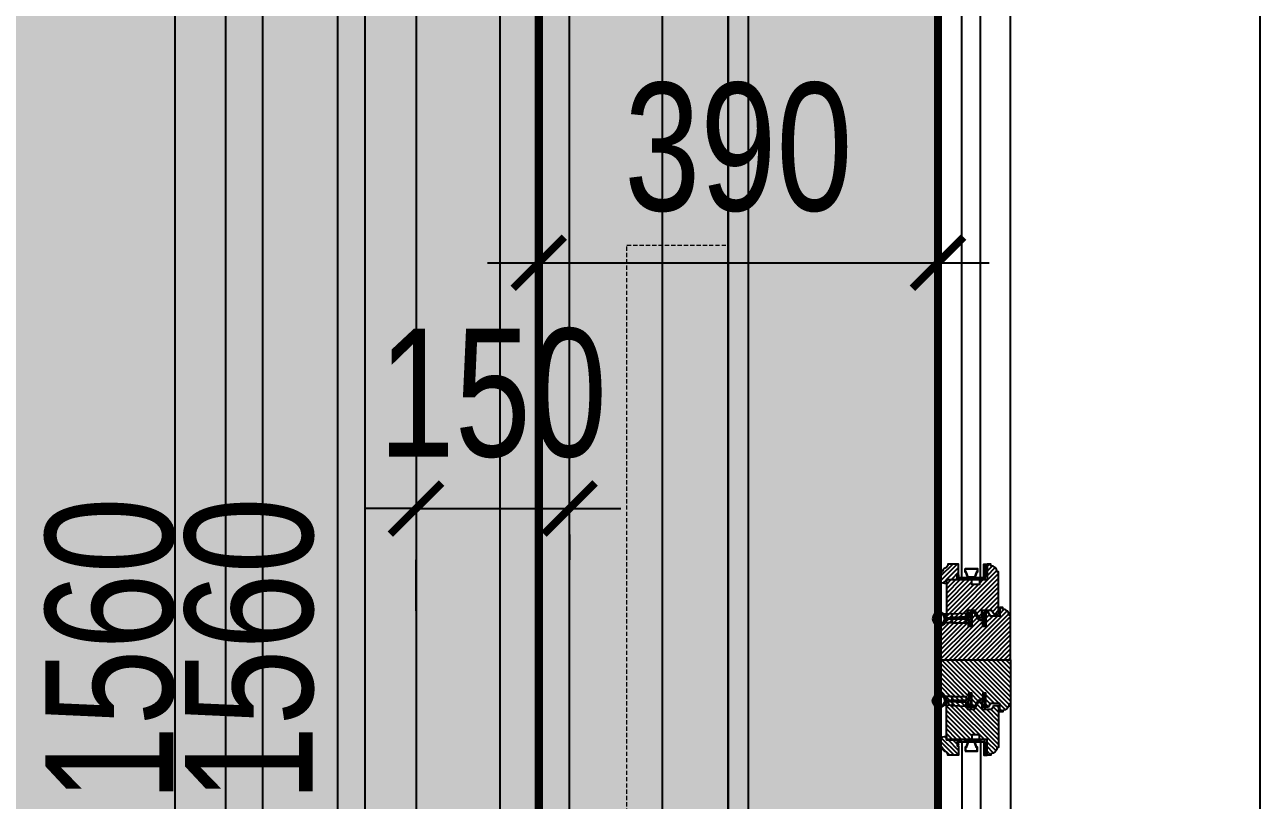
# Model space of a CAD drawing. Header units: metres. Extents: x -577923 to -19598, y 119734 to 247764.
# Drawn here: x -539580 to -538372, y 189846 to 190604 of the extents above; entities that cross this region are included whole.
import ezdxf

# ---------------------------------------------------------------- set-up
doc = ezdxf.new("R2010")
doc.units = ezdxf.units.M
doc.linetypes.add('HIDDEN', pattern=[9.524999999999999, 6.35, -3.175])
for name, color, linetype in [('ceiling', 232, 'Continuous'), ('ceiling dim', 4, 'Continuous'), ('cornice', 4, 'Continuous'), ('dim', 4, 'Continuous'), ('doors & windows', 4, 'Continuous'), ('floor', 172, 'Continuous'), ('floor hatch', 252, 'Continuous'), ('Gypsum_wall', 3, 'Continuous'), ('wall', 5, 'Continuous'), ('windows', 7, 'Continuous')]:
    doc.layers.add(name, color=color, linetype=linetype)
doc.layers.add('Hitting', color=150, linetype='HIDDEN', lineweight=18)
doc.styles.add('KOTE', font='romrust.shx', dxfattribs={"width": 0.8})
doc.dimstyles.new('ayala 50', dxfattribs={"dimscale": 50, "dimtxt": 2.5, "dimasz": 1, "dimexe": 1, "dimexo": 2, "dimgap": 1, "dimtad": 1, "dimdec": 0, "dimzin": 9, "dimdsep": 46, "dimtxsty": 'KOTE', "dimblk": 'ARCHTICK', "dimcen": 0, "dimdle": 1, "dimclrd": 4, "dimclre": 4, "dimclrt": 3, "dimadec": 0, "dimazin": 0, "dimtfac": 0.6666666666666667, "dimtdec": 0, "dimtix": 1, "dimtmove": 2, "dimatfit": 0, "dimfxl": 1, "dimtvp": 1, "dimtolj": 1, "dimarcsym": 0})

# ---------------------------------------------------------------- blocks, each defined once
blk = doc.blocks.new('Joint-K7335')
at = {"layer": 'windows', "color": 7}
for points in [[(3.857613787343325, 10.74975521523811, -0.2065050504398902), (4.481634855305856, 11.84625830408061, -0.2775279876564625), (4.645920241624481, 11.72173532939985), (4.72865082526755, 11.5150762579774, 0.6262668152323098), (5.446576207514454, 11.4640241167931, 0.1314411963326112), (5.5, 11.66373624057348), (5.500000000000227, 18.0000002497884, 0.5091088478127406), (4.625156665503027, 18.42649766701868, -0.2944239164706152), (1.980461773999195, 18.27308057096889, 0.1734880960759432), (1.346153633578979, 18.5000002497884), (2.273736754432321e-13, 18.5000002497884), (0, 2.124673340303843, 0.4153335345393447), (1.220004402621498, 0.9000002497896276, 0.04811506714616728), (1.453183643585135, 0.922491521838765, 0.1133753069915374), (1.535019506478648, 0.9588508989570528), (3.960030944798064, 2.779075769993028, 0.2359658734761708), (4, 2.859052552040566), (4, 3.27211046577861, 0.2476591870842605), (3.956439401235912, 3.354661019914374, 0.2879370719060571), (3.584472818280346, 3.369172107178201), (1.799673530645578, 2.343195947541517, -0.5767224903972996), (1.5, 2.516589105678122), (1.5, 3.304491396683716, -0.2359658734761165), (1.5799381104041, 3.464444960778565), (3.960030944798064, 5.250953718667461, 0.2359658734761708), (4.000000000000227, 5.330930500714885), (4.000000000000227, 5.743988414453042, 0.2476591870842605), (3.956439401236139, 5.82653896858892, 0.2879370719060571), (3.584472818280574, 5.841050055852634), (1.799673530645805, 4.815073896215836, -0.5767224903972775), (1.5, 4.988467054352554), (1.5, 6.272741854565538, -0.3840936844649655), (2.5954137381691, 7.495433942569434, -0.02181284432319211), (2.70000063187058, 7.500001007017545), (6.524900831914465, 7.499998992982341), (6.517275738355465, 7.587154739745074, 0.3330431822003431), (5.717370932688709, 8.4805454205881, -0.2932451242456058), (5.328938193299336, 8.855743900548532, 0.00852753219958533), (5.219580449828754, 9.285303882386415, 0.2655173449449999), (5.042570407488029, 9.462313924727368, 0.02374837110368696), (4.836576220619236, 9.508130028709957, -0.3561488062391908), (3.857613787331729, 10.7497552153651, -0.3561488062391908)], [(3.158443229643353, 10.79148798021492, 0.3550050331181713), (4.647561187196061, 8.833444553925574, -0.5676237149673666), (4.672926785473919, 8.751416219957264, -0.2470803572822222), (4.410786994363207, 8.654628553447765), (2.162433567760672, 8.950316574952012, -0.3517038519017413), (1.222000000001799, 10.1219074878793), (1.222000000001799, 12.93650756686316, -0.414213562373095), (1.522000000001754, 13.23650756686311), (1.608799735973662, 13.23650756686311, 0.2770734156419701), (1.873552516710333, 13.39541906594218), (3.689025854455849, 16.80215747044463, -0.04111189588580732), (3.773917265054934, 17.00863002275355), (4.058099128208823, 17.67888778832912, -0.5066602499223443), (4.590922329613477, 17.68087004736185, -0.277099509237565), (4.600000000000136, 17.45886117784698), (4.600000000000136, 13.3083133950413, 0.2134217652833861), (4.700000000000045, 13.08470659729142, -0.886227434425651), (4.359143344130871, 12.59622359733112, 0.2505705389931), (3.158867164905814, 10.79802120322302)]]:
    blk.add_lwpolyline(points, format="xyb", dxfattribs=at)
blk.add_lwpolyline([(1.571628931055557, 17.82994244613508, 0.6327143575303208), (1.000000000000227, 17.55905387694247), (1.000000000000227, 14.23283937681845, 0.7809101337451142), (1.564752780736853, 14.09175087589733), (3.15992808831561, 17.08509970083333, -0.1173328942148939), (3.251844347622182, 17.1892203695204, 1.218085275463155), (2.967680312132643, 17.45974165164273, -0.2857760723374891), (2.729700922681332, 17.34499342584741, -0.1455877377072854)], format="xyb", close=True, dxfattribs=at)
blk = doc.blocks.new('rqeq')
h = blk.add_hatch()
h.set_pattern_fill('ANSI31', color=4, angle=-90.00000000000001, style=0)
h.set_pattern_definition([(315, (-7117.47312022635, 123832.3033179837), (2.245064030267289, 2.245064030267288), [])])
edge = h.paths.add_edge_path()
edge.add_line((7.237499999755528, 778.0000000000291), (7.237499999755528, 771.6250000000291))
edge.add_line((7.237499999755528, 771.6250000000291), (16.98601038026391, 771.6250000000291))
edge.add_line((16.98601038026391, 771.6250000000291), (18.72750511835329, 774.6275771347282))
edge.add_arc((20.02505190222748, 773.8750000000197), 1.500000000009451, 89.99999999795119, 149.8862668469854, ccw=False)
edge.add_line((20.02505190228112, 775.3750000000291), (23.36249999975553, 775.3750000000291))
edge.add_line((23.36249999975553, 775.3750000000291), (23.73749999975553, 775.0000000000291))
edge.add_line((23.73749999975553, 775.0000000000291), (23.73749999975553, 734.1250000001164))
edge.add_line((23.73749999975553, 734.1250000001164), (22.23749999975553, 734.1250000001164))
edge.add_arc((16.23749999975553, 734.1250000001164), 6, -90, 0, ccw=False)
edge.add_line((16.23749999975553, 728.1250000001164), (16.23749999975553, 726.6250000001164))
edge.add_line((16.23749999975553, 726.6250000001164), (12.48749999975553, 726.6250000001164))
edge.add_line((12.48749999975553, 726.6250000001164), (12.48749999975553, 742.0000000001164))
edge.add_line((12.48749999975553, 742.0000000001164), (4.987499999755528, 742.0000000001164))
edge.add_line((4.987499999755528, 742.0000000001164), (4.987499999755528, 746.5000000001164))
edge.add_line((4.987499999755528, 746.5000000001164), (-2.512500000244472, 746.5000000001164))
edge.add_line((-2.512500000244472, 746.5000000001164), (-2.512500000244472, 742.0000000001164))
edge.add_line((-2.512500000244472, 742.0000000001164), (-27.26250000024447, 742.0000000001164))
edge.add_line((-27.26250000024447, 742.0000000001164), (-27.26250000024447, 778.7597623153415))
edge.add_line((-27.26250000024447, 778.7597623153415), (-26.88762709213188, 779.1250000000291))
edge.add_line((-26.88762709213188, 779.1250000000291), (-7.012372908298858, 778.5976529403997))
edge.add_line((-7.012372908298858, 778.5976529403997), (-6.637500000244472, 778.2128906250873))
edge.add_line((-6.637500000244472, 778.2128906250873), (-6.637500000244472, 771.6250000000291))
edge.add_line((-6.637500000244472, 771.6250000000291), (0.1125166526762769, 771.6250000000291))
edge.add_line((0.1125166526762769, 771.6250000000291), (4.237509976956062, 778.3750000000291))
edge.add_line((4.237509976956062, 778.3750000000291), (6.862499999755528, 778.3750000000291))
edge.add_line((6.862499999755528, 778.3750000000291), (7.237499999755528, 778.0000000000291))
edge = h.paths.add_edge_path()
edge.add_line((-16.76250000024447, 741.2500000001164), (-16.76250000024447, 736.0000000001164))
edge.add_line((-16.76250000024447, 736.0000000001164), (-15.26250000024447, 736.0000000001164))
edge.add_line((-15.26250000024447, 736.0000000001164), (-15.26250000024447, 726.6250000001164))
edge.add_line((-15.26250000024447, 726.6250000001164), (-25.76250000024447, 726.6250000001164))
edge.add_arc((-29.62869950250402, 726.7124103485347), 3.86718750001633, 358.7048286126487, 431.279211784469)
edge.add_arc((-27.14630049798978, 734.0375896516947), 3.86718750001156, 178.7048286125965, 251.27921178452078, ccw=False)
edge.add_line((-31.01250000024447, 734.1250000001164), (-32.51250000024447, 734.1250000001164))
edge.add_line((-32.51250000024447, 734.1250000001164), (-32.51250000024447, 744.4375000001164))
edge.add_line((-32.51250000024447, 744.4375000001164), (-27.26250000024447, 745.3750000001164))
edge.add_line((-27.26250000024447, 745.3750000001164), (-27.26250000024447, 741.6250000001164))
edge.add_line((-27.26250000024447, 741.6250000001164), (-16.76250000024447, 741.2500000001164))
edge = h.paths.add_edge_path()
edge.add_line((-7.987500000162981, 780.2500000000291), (-27.26250000024447, 780.2500000000291))
edge.add_arc((-34.01250000024447, 780.2500000000291), 6.75, 0, 90)
edge.add_line((-34.01250000024447, 787.0000000000291), (-34.98750000016298, 787.0000000000291))
edge.add_line((-34.98750000016298, 787.0000000000291), (-34.98750000016298, 820.0000000000291))
edge.add_line((-34.98750000016298, 820.0000000000291), (35.51249999983702, 820.0000000000291))
edge.add_line((35.51249999983702, 820.0000000000291), (35.51249999983702, 776.5000000000291))
edge.add_line((35.51249999983702, 776.5000000000291), (34.01249999983702, 776.5000000000291))
edge.add_arc((28.01249999983702, 776.5000000000291), 6, -90, 0, ccw=False)
edge.add_line((28.01249999983702, 770.5000000000291), (28.01249999983702, 769.0000000000291))
edge.add_line((28.01249999983702, 769.0000000000291), (24.86249999975553, 769.0000000000291))
edge.add_line((24.86249999975553, 769.0000000000291), (24.86249999975553, 777.2500000000291))
edge.add_line((24.86249999975553, 777.2500000000291), (15.86249999975553, 777.2500000000291))
edge.add_line((15.86249999975553, 777.2500000000291), (13.61249999975553, 773.5000000000291))
edge.add_line((13.61249999975553, 773.5000000000291), (11.73749999975553, 773.5000000000291))
edge.add_line((11.73749999975553, 773.5000000000291), (11.36249999975553, 773.8750000000291))
edge.add_line((11.36249999975553, 773.8750000000291), (11.36249999975553, 787.3750000000291))
edge.add_line((11.36249999975553, 787.3750000000291), (8.362499999755528, 787.3750000000291))
edge.add_line((8.362499999755528, 787.3750000000291), (8.362499999755528, 781.7500000000291))
edge.add_line((8.362499999755528, 781.7500000000291), (5.887499999837019, 781.7500000000291))
edge.add_line((5.887499999837019, 781.7500000000291), (5.887499999837019, 780.2500000000291))
edge.add_line((5.887499999837019, 780.2500000000291), (3.787499999802094, 780.2500000000291))
edge.add_line((3.787499999802094, 780.2500000000291), (-0.2625000002444722, 773.5000000000291))
edge.add_line((-0.2625000002444722, 773.5000000000291), (-2.137500000244472, 773.5000000000291))
edge.add_line((-2.137500000244472, 773.5000000000291), (-2.512500000244472, 773.8750000000291))
edge.add_line((-2.512500000244472, 773.8750000000291), (-2.512500000244472, 787.3750000000291))
edge.add_line((-2.512500000244472, 787.3750000000291), (-5.512500000244472, 787.3750000000291))
edge.add_line((-5.512500000244472, 787.3750000000291), (-5.512500000244472, 781.7500000000291))
edge.add_line((-5.512500000244472, 781.7500000000291), (-7.987500000162981, 781.7500000000291))
at = {"ltscale": 10}
h = blk.add_hatch(dxfattribs=at)
h.set_pattern_fill('ANGLE', color=4, scale=0.1125, angle=-135.0000000000001, style=0)
h.set_pattern_definition([(225, (-601.4501955175656, 2743.026431859238), (0.5556533474911538, -0.5556533474911537), [0.5714999999999998, -0.2143124999999999]), (315.0000000000001, (-601.4501955175656, 2743.026431859238), (0.5556533474911537, 0.5556533474911539), [0.5715, -0.2143125])])
edge = h.paths.add_edge_path()
edge.add_line((-16.76250000024447, 741.61690033169), (-16.76250000024447, 737.1250000001164))
edge.add_arc((-16.01250000024447, 737.6875000001164), 0.9375, 216.869897645844, 323.130102354156)
edge.add_line((-15.26250000024447, 737.1250000001164), (-15.26250000024447, 741.61690033169))
edge.add_arc((-16.01250000024447, 741.0743070089903), 0.9256929911359603, 35.88414978025976, 144.1158502197403)
h = blk.add_hatch(dxfattribs=at)
h.set_pattern_fill('ANGLE', color=4, scale=0.1125, angle=-135.0000000000001, style=0)
h.set_pattern_definition([(225, (-601.4501955175656, 2738.901431859238), (0.5556533474911538, -0.5556533474911537), [0.5714999999999998, -0.2143124999999999]), (315.0000000000001, (-601.4501955175656, 2738.901431859238), (0.5556533474911537, 0.5556533474911539), [0.5715, -0.2143125])])
edge = h.paths.add_edge_path()
edge.add_line((-15.26250000024447, 742.0000000001164), (-15.26250000024447, 739.7500000001164))
edge.add_line((-15.26250000024447, 739.7500000001164), (-13.76250000024447, 739.7500000001164))
edge.add_arc((-14.05959115683796, 740.8750000001164), 1.163566996492276, 284.793017608272, 435.206982391728)
edge.add_line((-13.76250000024447, 742.0000000001164), (-15.26250000024447, 742.0000000001164))
h = blk.add_hatch(dxfattribs=at)
h.set_pattern_fill('BRASS', color=4, scale=0.225, angle=-135.0000000000001, style=0)
h.set_pattern_definition([(225, (-591.7001955176238, 2738.901431859238), (1.010278813620279, -1.01027881362028), []), (225, (-591.1950561107951, 2738.396292452468), (1.010278813620279, -1.01027881362028), [0.7143749999999998, -0.3571874999999999])])
h.paths.add_polyline_path([(12.48749999975553, 738.6250000001164), (9.487499999755528, 738.6250000001164), (9.487499999755528, 729.6250000001164), (12.48749999975553, 729.6250000001164)])
h = blk.add_hatch(dxfattribs=at)
h.set_pattern_fill('ANGLE', color=4, scale=0.1125, angle=-135.0000000000001, style=0)
h.set_pattern_definition([(225, (-591.7001955176238, 2738.901431859238), (0.5556533474911538, -0.5556533474911537), [0.5714999999999998, -0.2143124999999999]), (315.0000000000001, (-591.7001955176238, 2738.901431859238), (0.5556533474911537, 0.5556533474911539), [0.5715, -0.2143125])])
h.paths.add_polyline_path([(12.48749999975553, 729.6250000001164), (9.487499999755528, 729.6250000001164), (9.487499999755528, 726.6250000001164), (12.48749999975553, 726.6250000001164)])
h = blk.add_hatch()
h.set_pattern_fill('ANSI31', color=4, angle=-90.00000000000001, style=0)
h.set_pattern_definition([(315, (-7117.473120226117, 123984.8033179836), (2.245064030267289, 2.245064030267288), [])])
edge = h.paths.add_edge_path()
edge.add_line((12.48749999998836, 67.125), (12.48749999998836, 82.5))
edge.add_line((12.48749999998836, 82.5), (16.23749999998836, 82.5))
edge.add_line((16.23749999998836, 82.5), (16.23749999998836, 81))
edge.add_arc((16.23750000000291, 75.00000000001455), 5.999999999985448, -1.389821591146756e-10, 90.00000000013893, ccw=False)
edge.add_line((22.23749999998836, 75), (23.73749999998836, 75))
edge.add_line((23.73749999998836, 75), (23.73750000004657, 45))
edge.add_line((23.73750000004657, 45), (10.23749999998836, 45))
edge.add_line((10.23749999998836, 45), (10.23749999998836, 48.75))
edge.add_line((10.23749999998836, 48.75), (-19.76250000001164, 48.75))
edge.add_line((-19.76250000001164, 48.75), (-19.76250000001164, 45))
edge.add_line((-19.76250000001164, 45), (-27.26250000001164, 45))
edge.add_line((-27.26250000001164, 45), (-27.26250000001164, 67.125))
edge.add_line((-27.26250000001164, 67.125), (-2.512500000011642, 67.125))
edge.add_line((-2.512500000011642, 67.125), (-2.512500000011642, 62.625))
edge.add_line((-2.512500000011642, 62.625), (4.987499999988358, 62.625))
edge.add_line((4.987499999988358, 62.625), (4.987499999988358, 67.125))
edge.add_line((4.987499999988358, 67.125), (12.48749999998836, 67.125))
h.paths.add_polyline_path([(24.73749999998836, 52.5), (35.51250000006985, 52.5), (35.51250000006985, 0), (-35.51250000001164, 0), (-35.51250000001164, 52.5), (-28.26250000001164, 52.5), (-28.26250000001164, 44), (-18.76250000001164, 44), (-18.76250000001164, 48.75), (9.237499999988358, 48.75), (9.237499999988358, 44), (24.73750000004657, 44)])
edge = h.paths.add_edge_path()
edge.add_line((-16.98749999993015, 67.875), (-16.98749999993015, 73.125))
edge.add_line((-16.98749999993015, 73.125), (-15.48749999993015, 73.125))
edge.add_line((-15.48749999993015, 73.125), (-15.48749999993015, 82.5))
edge.add_line((-15.48749999993015, 82.5), (-25.98749999993015, 82.5))
edge.add_arc((-29.85369950218969, 82.41258965158168), 3.86718750001633, -71.27921178446888, 1.2951713873516155, ccw=False)
edge.add_arc((-27.37130049767546, 75.08741034842171), 3.86718750001156, 108.7207882154792, 181.2951713874035)
edge.add_line((-31.23749999993015, 75), (-32.51250000001164, 75))
edge.add_line((-32.51250000001164, 75), (-32.51250000001164, 64.6875))
edge.add_line((-32.51250000001164, 64.6875), (-27.48749999993015, 63.75))
edge.add_line((-27.48749999993015, 63.75), (-27.48749999993015, 67.875))
edge.add_line((-27.48749999993015, 67.875), (-16.98749999993015, 67.875))
h = blk.add_hatch(dxfattribs=at)
h.set_pattern_fill('ANGLE', color=4, scale=0.1125, angle=-135.0000000000001, style=0)
h.set_pattern_definition([(134.9999999999998, (-591.7001955174492, -1929.776431859165), (0.5556533474911537, 0.5556533474911538), [0.5714999999999999, -0.2143125]), (44.99999999999999, (-591.7001955174492, -1929.776431859165), (0.5556533474911537, -0.5556533474911538), [0.5714999999999999, -0.2143125])])
h.paths.add_polyline_path([(12.48749999998836, 79.5), (9.487499999988358, 79.5), (9.487499999988358, 82.5), (12.48749999998836, 82.5)])
h = blk.add_hatch(dxfattribs=at)
h.set_pattern_fill('BRASS', color=4, scale=0.225, angle=-135.0000000000001, style=0)
h.set_pattern_definition([(134.9999999999998, (-591.7001955174492, -1929.776431859165), (1.01027881362028, 1.010278813620279), []), (134.9999999999998, (-591.1950561105623, -1929.271292452351), (1.01027881362028, 1.010278813620279), [0.7143749999999999, -0.3571874999999999])])
h.paths.add_polyline_path([(12.48749999998836, 70.5), (9.487499999988358, 70.5), (9.487499999988358, 79.5), (12.48749999998836, 79.5)])
h = blk.add_hatch(dxfattribs=at)
h.set_pattern_fill('ANGLE', color=4, scale=0.1125, angle=-135.0000000000001, style=0)
h.set_pattern_definition([(134.9999999999998, (-601.4501955173328, -1933.901431859165), (0.5556533474911537, 0.5556533474911538), [0.5714999999999999, -0.2143125]), (44.99999999999999, (-601.4501955173328, -1933.901431859165), (0.5556533474911537, -0.5556533474911538), [0.5714999999999999, -0.2143125])])
edge = h.paths.add_edge_path()
edge.add_line((-16.76250000001164, 67.50809966842644), (-16.76250000001164, 72))
edge.add_arc((-16.01250000001164, 71.4375), 0.9375, 36.86989764584399, 143.130102354156, ccw=False)
edge.add_line((-15.26250000001164, 72), (-15.26250000001164, 67.50809966842644))
edge.add_arc((-16.01250000001164, 68.05069299112608), 0.9256929911359603, 215.8841497802597, 324.1158502197402, ccw=False)
h = blk.add_hatch(dxfattribs=at)
h.set_pattern_fill('ANGLE', color=4, scale=0.1125, angle=-135.0000000000001, style=0)
h.set_pattern_definition([(134.9999999999998, (-601.4501955173328, -1929.776431859165), (0.5556533474911537, 0.5556533474911538), [0.5714999999999999, -0.2143125]), (44.99999999999999, (-601.4501955173328, -1929.776431859165), (0.5556533474911537, -0.5556533474911538), [0.5714999999999999, -0.2143125])])
edge = h.paths.add_edge_path()
edge.add_line((-15.26250000001164, 67.125), (-15.26250000001164, 69.375))
edge.add_line((-15.26250000001164, 69.375), (-13.76250000001164, 69.375))
edge.add_arc((-14.05959115660513, 68.25), 1.163566996492276, -75.20698239172799, 75.20698239172799, ccw=False)
edge.add_line((-13.76250000001164, 67.125), (-15.26250000001164, 67.125))
at = {"color": 8}
for p, q in [((-35.51250000001164, 52.5), (-35.51250000024447, 773.4375485439086)), ((35.51249999983702, 776.5000000000291), (35.51250000006985, 52.49999999998545))]:
    blk.add_line(p, q, dxfattribs=at)
at = {"color": 4, "ltscale": 10}
for p, q in [((-21.70532974251546, 775.1291772438562), (-28.6095124008134, 775.4684566476499)), ((-21.48750000016298, 784.0000000000291), (-28.40001392009435, 784.0000000000291)), ((-15.26250000024447, 739.7500000001164), (9.487499999755528, 739.7500000001164)), ((10.23749999975553, 742.0000000001164), (-13.01250000024447, 739.7500000001164)), ((10.23749999975553, 739.7500000001164), (-13.01250000024447, 742.0000000001164)), ((10.23749999998836, 69.375), (-13.01250000001164, 67.125)), ((10.23749999998836, 67.125), (-13.01250000001164, 69.375))]:
    blk.add_line(p, q, dxfattribs=at)
for p, q in [((-7.987500000162981, 781.7500000000291), (-7.987500000162981, 780.2500000000291)), ((-15.26250000001164, 69.375), (9.487499999988358, 69.375)), ((-27.26250000001164, 52.5), (-35.51250000001164, 52.5)), ((10.23749999998836, 45), (10.23749999998836, 48.75))]:
    blk.add_line(p, q)
at = {"color": 7}
for p, q in [((-12.01709572016262, 739.7500000001164), (-12.01709571992978, 69.37500000001455)), ((6.242786110960878, 739.7500000001164), (6.242786111193709, 69.37500000001455))]:
    blk.add_line(p, q, dxfattribs=at)
for points in [[(-7.987500000162981, 780.2500000000291), (-27.26250000024447, 780.2500000000291, 0.414213562373095), (-34.01250000024447, 787.0000000000291), (-34.98750000016298, 787.0000000000291), (-34.98750000016298, 820.0000000000291), (35.51249999983702, 820.0000000000291), (35.51249999983702, 776.5000000000291), (34.01249999983702, 776.5000000000291, -0.414213562373095), (28.01249999983702, 770.5000000000291), (28.01249999983702, 769.0000000000291), (24.86249999975553, 769.0000000000291), (24.86249999975553, 777.2500000000291), (15.86249999975553, 777.2500000000291), (13.61249999975553, 773.5000000000291), (11.73749999975553, 773.5000000000291), (11.36249999975553, 773.8750000000291), (11.36249999975553, 787.3750000000291), (8.362499999755528, 787.3750000000291), (8.362499999755528, 781.7500000000291), (5.887499999837019, 781.7500000000291), (5.887499999837019, 780.2500000000291), (3.787499999802094, 780.2500000000291), (-0.2625000002444722, 773.5000000000291), (-2.137500000244472, 773.5000000000291), (-2.512500000244472, 773.8750000000291), (-2.512500000244472, 787.3750000000291), (-5.512500000244472, 787.3750000000291), (-5.512500000244472, 781.7500000000291), (-7.987500000162981, 781.7500000000291)], [(12.48749999998836, 67.125), (12.48749999998836, 82.5), (16.23749999998836, 82.5), (16.23749999998836, 81, -0.4142135623745157), (22.23749999998836, 75), (23.73749999998836, 75), (23.73750000004657, 45), (10.23749999998836, 45), (10.23749999998836, 48.75), (-19.76250000001164, 48.75), (-19.76250000001164, 45), (-27.26250000001164, 45), (-27.26250000001164, 67.125), (-2.512500000011642, 67.125), (-2.512500000011642, 62.625), (4.987499999988358, 62.625), (4.987499999988358, 67.125), (12.48749999998836, 67.125)]]:
    blk.add_lwpolyline(points, format="xyb", dxfattribs=at)
for points in [[(7.237499999755528, 778.0000000000291), (7.237499999755528, 771.6250000000291), (16.98601038026391, 771.6250000000291), (18.72750511835329, 774.6275771347282, -0.2674173791457278), (20.02505190228112, 775.3750000000291), (23.36249999975553, 775.3750000000291), (23.73749999975553, 775.0000000000291), (23.73749999975553, 734.1250000001164), (22.23749999975553, 734.1250000001164, -0.414213562373095), (16.23749999975553, 728.1250000001164), (16.23749999975553, 726.6250000001164), (12.48749999975553, 726.6250000001164), (12.48749999975553, 742.0000000001164), (4.987499999755528, 742.0000000001164), (4.987499999755528, 746.5000000001164), (-2.512500000244472, 746.5000000001164), (-2.512500000244472, 742.0000000001164), (-27.26250000024447, 742.0000000001164), (-27.26250000024447, 778.7597623153415), (-26.88762709213188, 779.1250000000291), (-7.012372908298858, 778.5976529403997), (-6.637500000244472, 778.2128906250873), (-6.637500000244472, 771.6250000000291), (0.1125166526762769, 771.6250000000291), (4.237509976956062, 778.3750000000291), (6.862499999755528, 778.3750000000291)], [(-16.76250000024447, 741.2500000001164), (-16.76250000024447, 736.0000000001164), (-15.26250000024447, 736.0000000001164), (-15.26250000024447, 726.6250000001164), (-25.76250000024447, 726.6250000001164, 0.3276927682058993), (-28.38750000024447, 730.3750000001164, -0.327692768206401), (-31.01250000024447, 734.1250000001164), (-32.51250000024447, 734.1250000001164), (-32.51250000024447, 744.4375000001164), (-27.26250000024447, 745.3750000001164), (-27.26250000024447, 741.6250000001164), (-16.76250000024447, 741.2500000001164)], [(-16.98749999993015, 67.875), (-16.98749999993015, 73.125), (-15.48749999993015, 73.125), (-15.48749999993015, 82.5), (-25.98749999993015, 82.5, -0.3276927682058993), (-28.61249999993015, 78.75, 0.327692768206401), (-31.23749999993015, 75), (-32.51250000001164, 75), (-32.51250000001164, 64.6875), (-27.48749999993015, 63.75), (-27.48749999993015, 67.875), (-16.98749999993015, 67.875)]]:
    blk.add_lwpolyline(points, format="xyb", close=True, dxfattribs=at)
at = {"color": 4, "ltscale": 10}
for points in [[(-21.52127257047687, 778.874657581182), (-21.70532974251546, 775.1291772438562), (-8.221600528107956, 774.4665714242728), (-8.037543356069364, 778.2120517615986)], [(-21.48750000016298, 780.2500000000291), (-21.48750000016298, 784.0000000000291), (-7.987500000162981, 784.0000000000291), (-7.987500000162981, 780.2500000000291)], [(-13.01250000024447, 742.0000000001164), (-13.01250000024447, 739.7500000001164), (10.23749999975553, 739.7500000001164), (10.23749999975553, 742.0000000001164)], [(12.48749999975553, 738.6250000001164), (9.487499999755528, 738.6250000001164), (9.487499999755528, 729.6250000001164), (12.48749999975553, 729.6250000001164)], [(12.48749999975553, 729.6250000001164), (9.487499999755528, 729.6250000001164), (9.487499999755528, 726.6250000001164), (12.48749999975553, 726.6250000001164)], [(12.48749999998836, 79.5), (9.487499999988358, 79.5), (9.487499999988358, 82.5), (12.48749999998836, 82.5)], [(12.48749999998836, 70.5), (9.487499999988358, 70.5), (9.487499999988358, 79.5), (12.48749999998836, 79.5)], [(-13.01250000001164, 67.125), (-13.01250000001164, 69.375), (10.23749999998836, 69.375), (10.23749999998836, 67.125)]]:
    blk.add_lwpolyline(points, close=True, dxfattribs=at)
for points in [[(-16.76250000024447, 741.61690033169), (-16.76250000024447, 737.1250000001164, 0.4999999999999999), (-15.26250000024447, 737.1250000001164), (-15.26250000024447, 741.61690033169, 0.510799557915087)], [(-15.26250000024447, 742.0000000001164), (-15.26250000024447, 739.7500000001164), (-13.76250000024447, 739.7500000001164, 0.7702007465767019), (-13.76250000024447, 742.0000000001164)], [(-16.76250000001164, 67.50809966842644), (-16.76250000001164, 72, -0.4999999999999999), (-15.26250000001164, 72), (-15.26250000001164, 67.50809966842644, -0.510799557915087)], [(-15.26250000001164, 67.125), (-15.26250000001164, 69.375), (-13.76250000001164, 69.375, -0.7702007465767019), (-13.76250000001164, 67.125)]]:
    blk.add_lwpolyline(points, format="xyb", close=True, dxfattribs=at)
at = {"color": 7}
for points in [[(-8.887154807336628, 730.7502589062788), (3.112845198134892, 730.7502589062788), (3.112845198134892, 734.5002589062788), (2.362845198134892, 734.5002589062788), (0.5378471078001894, 739.7502589062788), (-6.312156717118341, 739.7502589062788), (-8.137154807336628, 734.5002589062788), (-8.887154807336628, 734.5002589062788)], [(-8.512154807336628, 731.1252589062788), (2.737845198134892, 731.1252589062788), (2.737845198134892, 734.1252589062788), (2.096190933836624, 734.1252589062788), (0.2711928435019217, 739.3752589062788), (-6.045502452761866, 739.3752589062788), (-7.870500543038361, 734.1252589062788), (-8.512154807336628, 734.1252589062788)], [(-8.887154807103798, 79.124741093794), (3.112845198367722, 79.124741093794), (3.112845198367722, 75.374741093794), (2.362845198367722, 75.374741093794), (0.53784710803302, 69.374741093794), (-6.312156716885511, 69.374741093794), (-8.137154807103798, 75.374741093794), (-8.887154807103798, 75.374741093794)], [(-8.512154807103798, 78.749741093794), (2.737845198367722, 78.749741093794), (2.737845198367722, 75.749741093794), (2.096190934069455, 75.749741093794), (0.2711928437347524, 69.749741093794), (-6.045502452529036, 69.749741093794), (-7.87050054280553, 75.749741093794), (-8.512154807103798, 75.749741093794)]]:
    blk.add_lwpolyline(points, close=True, dxfattribs=at)
blk.add_lwpolyline([(24.73749999998836, 52.5), (35.51250000006985, 52.5), (35.51250000006985, 0), (-35.51250000001164, 0), (-35.51250000001164, 52.5), (-28.26250000001164, 52.5), (-28.26250000001164, 44), (-18.76250000001164, 44), (-18.76250000001164, 48.75), (9.237499999988358, 48.75), (9.237499999988358, 44), (24.73750000004657, 44), (24.73749999998836, 52.5)], dxfattribs=at)
for radius in [6.5625, 5.25]:
    blk.add_circle((-34.23750000016298, 779.8750000000291), radius, dxfattribs=at)
at = {"layer": 'wall', "color": 4, "ltscale": 10, "xscale": 0.75, "yscale": 0.75, "zscale": 0.75, "rotation": 180}
for p in [(-2.512500000244472, 787.3750000000291), (11.36249999975553, 787.3750000000291)]:
    blk.add_blockref('Joint-K7335', p, dxfattribs=at)
blk = doc.blocks.new('_ArchTick')
at = {"color": 0, "linetype": 'ByBlock', "const_width": 0.15}
blk.add_lwpolyline([(-0.5, -0.5), (0.5, 0.5)], dxfattribs=at)
blk = doc.blocks.new('*D640')
at = {"layer": 'Defpoints', "color": 0, "linetype": 'ByBlock', "transparency": 16777216}
for p in [(-539047.1574954535, 190773.2734078205), (-539247.1333975408, 189213.2734078205), (-539047.1574954535, 189213.2734078205)]:
    blk.add_point(p, dxfattribs=at)
at = {"layer": 'dim', "color": 4, "linetype": 'ByBlock', "lineweight": -2, "transparency": 16777216}
for p, q in [((-539247.1333975408, 190823.2734078205), (-539247.1333975408, 189163.2734078205)), ((-539147.1574954535, 190773.2734078205), (-539297.1333975408, 190773.2734078205)), ((-539147.1574954535, 189213.2734078205), (-539297.1333975408, 189213.2734078205))]:
    blk.add_line(p, q, dxfattribs=at)
at = {"layer": 'dim', "color": 4, "linetype": 'ByBlock', "lineweight": -2, "transparency": 16777216, "xscale": 50, "yscale": 50, "zscale": 50}
for p, rotation in [((-539247.1333975408, 190773.2734078205), 90), ((-539247.1333975408, 189213.2734078205), 270)]:
    blk.add_blockref('_ArchTick', p, dxfattribs=dict(at, rotation=rotation))
at = {"layer": 'dim', "color": 3, "linetype": 'ByBlock', "transparency": 16777216, "insert": (-539359.6333975408, 189993.2734078204), "char_height": 125, "attachment_point": 5, "rotation": 90, "style": 'KOTE'}
blk.add_mtext('\\A1;1560', dxfattribs=at)
blk = doc.blocks.new('www')
h = blk.add_hatch()
h.set_pattern_fill('ANSI33', color=0, style=0)
h.set_pattern_definition([(45, (34792.0960888564, -128871.1261234584), (-4.490128060534576, 4.490128060534577), []), (45, (34796.5862188564, -128871.1261234584), (-4.490128060534576, 4.490128060534577), [3.175, -1.5875])])
h.paths.add_polyline_path([(0, 663.0901776042301), (-141.196893263259, 663.0901776042301), (-141.196893263259, -663.0901776042301), (0, -663.0901776042301)])
at = {"color": 0}
blk.add_lwpolyline([(0, 663.0901776042301), (-141.196893263259, 663.0901776042301), (-141.196893263259, -663.0901776042301), (0, -663.0901776042301)], close=True, dxfattribs=at)
blk = doc.blocks.new('*D968')
at = {"layer": 'ceiling dim', "color": 4, "linetype": 'ByBlock', "lineweight": -2, "transparency": 16777216}
for p, q in [((-539197.1574954535, 190131.0324424618), (-539247.1574954535, 190131.0324424618)), ((-539197.1574954535, 190131.0324424618), (-539047.1574954535, 190131.0324424618)), ((-539047.1574954535, 190131.0324424618), (-538997.1574954535, 190131.0324424618)), ((-539047.1574954535, 190105.7734078206), (-539047.1574954535, 190081.0324424618)), ((-539197.1574954535, 190031.0324424619), (-539197.1574954535, 190081.0324424618))]:
    blk.add_line(p, q, dxfattribs=at)
at = {"layer": 'Defpoints', "color": 0, "linetype": 'ByBlock', "transparency": 16777216}
for p in [(-539047.1574954535, 190205.7734078206), (-539197.1574954535, 190131.0324424619), (-539047.1574954535, 190131.0324424618)]:
    blk.add_point(p, dxfattribs=at)
at = {"layer": 'ceiling dim', "color": 4, "linetype": 'ByBlock', "lineweight": -2, "transparency": 16777216, "xscale": 50, "yscale": 50, "zscale": 50}
blk.add_blockref('_ArchTick', (-539197.1574954535, 190131.0324424618), dxfattribs=at)
at = {"layer": 'ceiling dim', "color": 4, "linetype": 'ByBlock', "lineweight": -2, "transparency": 16777216, "xscale": 50, "yscale": 50, "zscale": 50, "rotation": 180}
blk.add_blockref('_ArchTick', (-539047.1574954535, 190131.0324424618), dxfattribs=at)
at = {"layer": 'ceiling dim', "color": 3, "linetype": 'ByBlock', "transparency": 16777216, "insert": (-539122.1574954535, 190243.5324424618), "char_height": 125, "attachment_point": 5, "style": 'KOTE'}
blk.add_mtext('\\A1;150', dxfattribs=at)
blk = doc.blocks.new('*D1219')
at = {"layer": 'Defpoints', "color": 0, "linetype": 'ByBlock', "transparency": 16777216}
for p in [(-539047.1574954535, 190773.2734078205), (-539383.4732881514, 189213.2734078205), (-539047.1574954535, 189213.2734078205)]:
    blk.add_point(p, dxfattribs=at)
at = {"layer": 'windows', "color": 4, "linetype": 'ByBlock', "lineweight": -2, "transparency": 16777216}
for p, q in [((-539383.4732881514, 190823.2734078205), (-539383.4732881514, 189163.2734078205)), ((-539147.1574954535, 190773.2734078205), (-539433.4732881514, 190773.2734078205)), ((-539147.1574954535, 189213.2734078205), (-539433.4732881514, 189213.2734078205))]:
    blk.add_line(p, q, dxfattribs=at)
at = {"layer": 'windows', "color": 4, "linetype": 'ByBlock', "lineweight": -2, "transparency": 16777216, "xscale": 50, "yscale": 50, "zscale": 50}
for p, rotation in [((-539383.4732881514, 190773.2734078205), 90), ((-539383.4732881514, 189213.2734078205), 270)]:
    blk.add_blockref('_ArchTick', p, dxfattribs=dict(at, rotation=rotation))
at = {"layer": 'windows', "color": 3, "linetype": 'ByBlock', "transparency": 16777216, "insert": (-539495.9732881514, 189993.2734078204), "char_height": 125, "attachment_point": 5, "rotation": 90, "style": 'KOTE'}
blk.add_mtext('\\A1;1560', dxfattribs=at)
blk = doc.blocks.new('*D1220')
at = {"layer": 'Defpoints', "color": 0, "linetype": 'ByBlock', "transparency": 16777216}
for p in [(-539077.1574954535, 190415.4829460394), (-538687.1574954534, 190415.4829460393), (-538687.1574954534, 190371.3693546851)]:
    blk.add_point(p, dxfattribs=at)
at = {"layer": 'windows', "color": 4, "linetype": 'ByBlock', "lineweight": -2, "transparency": 16777216}
for p, q in [((-539127.1574954535, 190371.3693546851), (-538637.1574954534, 190371.3693546851)), ((-539077.1574954535, 190315.4829460394), (-539077.1574954535, 190321.3693546851)), ((-538687.1574954534, 190315.4829460393), (-538687.1574954534, 190321.3693546851))]:
    blk.add_line(p, q, dxfattribs=at)
at = {"layer": 'windows', "color": 4, "linetype": 'ByBlock', "lineweight": -2, "transparency": 16777216, "xscale": 50, "yscale": 50, "zscale": 50, "rotation": 180}
blk.add_blockref('_ArchTick', (-539077.1574954535, 190371.3693546851), dxfattribs=at)
at = {"layer": 'windows', "color": 4, "linetype": 'ByBlock', "lineweight": -2, "transparency": 16777216, "xscale": 50, "yscale": 50, "zscale": 50}
blk.add_blockref('_ArchTick', (-538687.1574954534, 190371.3693546851), dxfattribs=at)
at = {"layer": 'windows', "color": 3, "linetype": 'ByBlock', "transparency": 16777216, "insert": (-538882.1574954535, 190483.8693546851), "char_height": 125, "attachment_point": 5, "style": 'KOTE'}
blk.add_mtext('\\A1;390', dxfattribs=at)
blk = doc.blocks.new('*D1247')
at = {"layer": 'cornice', "color": 4, "linetype": 'ByBlock', "lineweight": -2, "transparency": 16777216}
for p, q in [((-539964.8829317624, 191978.2734078205), (-539964.8829317624, 188433.2734078206)), ((-539747.1574954535, 191928.2734078205), (-540014.8829317624, 191928.2734078205)), ((-539347.1574954535, 188483.2734078206), (-540014.8829317624, 188483.2734078206))]:
    blk.add_line(p, q, dxfattribs=at)
at = {"layer": 'Defpoints', "color": 0, "linetype": 'ByBlock', "transparency": 16777216}
for p in [(-539647.1574954535, 191928.2734078205), (-539964.8829317624, 188483.2734078206), (-539247.1574954535, 188483.2734078206)]:
    blk.add_point(p, dxfattribs=at)
at = {"layer": 'cornice', "color": 4, "linetype": 'ByBlock', "lineweight": -2, "transparency": 16777216, "xscale": 50, "yscale": 50, "zscale": 50}
for p, rotation in [((-539964.8829317624, 191928.2734078205), 90), ((-539964.8829317624, 188483.2734078206), 270)]:
    blk.add_blockref('_ArchTick', p, dxfattribs=dict(at, rotation=rotation))
at = {"layer": 'cornice', "color": 3, "linetype": 'ByBlock', "transparency": 16777216, "insert": (-540077.3829317624, 190205.7734078205), "char_height": 125, "attachment_point": 5, "rotation": 90, "style": 'KOTE'}
blk.add_mtext('\\A1;3445', dxfattribs=at)

msp = doc.modelspace()

# ---------------------------------------------------------------- hatches: boundary and pattern name
at = {"layer": 'cornice', "linetype": 'ByBlock'}
h = msp.add_hatch(color=254, dxfattribs=at)
h.paths.add_polyline_path([(-545322.1574954535, 189473.2734078206), (-544351.7299427689, 189473.2734078208), (-544351.7299427688, 192123.2734078206), (-539647.1574954535, 192123.2734078206), (-539647.1574954535, 191928.2734078205), (-539247.1574954535, 191928.2734078205), (-539247.1574954535, 188483.2734078206), (-545322.1574954535, 188483.2734078206)])
h.paths.add_polyline_path([(-545222.1574954535, 189373.2734078206), (-544251.7299427689, 189373.2734078208), (-544251.7299427688, 192023.2734078206), (-539747.1574954535, 192023.2734078206), (-539747.1574954535, 191828.2734078205), (-539347.1574954535, 191828.2734078205), (-539347.1574954535, 188583.2734078206), (-545222.1574954535, 188583.2734078206)], flags=16)
at = {"layer": 'floor hatch', "linetype": 'ByBlock', "true_color": 0xcfcfb4}
msp.add_hatch(color=9, dxfattribs=at).paths.add_polyline_path([(-545322.157495454, 189373.2734078206), (-545322.1574954535, 189473.2734078206), (-544351.7299427689, 189473.2734078206), (-544351.7299427688, 192123.2734078206), (-539647.1574954535, 192123.2734078206), (-539647.1574954535, 191928.2734078205), (-539047.1574954535, 191928.2734078205), (-539047.1574954535, 190773.2734078205), (-538892.1574954535, 190773.2734078205), (-538892.1574954535, 189213.2734078205), (-539047.1574954535, 189213.2734078205), (-539047.1574954535, 188483.2734078206), (-541027.1574954535, 188483.2734078206), (-541027.1574954535, 188013.2734078206), (-544867.1574954535, 188013.2734078206), (-544867.1574954535, 188483.2734078206), (-545322.1574954535, 188483.2734078206), (-545322.1574954535, 188543.2734078206), (-545342.1574954535, 188543.2734078206), (-545342.1574954535, 189373.2734078206)])
at = {"layer": 'floor hatch'}
h = msp.add_hatch(dxfattribs=at)
h.set_pattern_fill('ANSI31', color=256, scale=50, angle=45, style=0)
h.set_pattern_definition([(90, (0, 0), (-158.75, 1.4210854715202e-14), [])])
h.paths.add_polyline_path([(-545322.157495454, 189373.2734078206), (-545322.1574954535, 189473.2734078206), (-544351.7299427689, 189473.2734078206), (-544351.7299427688, 192123.2734078206), (-539647.1574954535, 192123.2734078206), (-539647.1574954535, 191928.2734078205), (-539047.1574954535, 191928.2734078205), (-539047.1574954535, 190773.2734078205), (-538892.1574954535, 190773.2734078205), (-538892.1574954535, 189213.2734078205), (-539047.1574954535, 189213.2734078205), (-539047.1574954535, 188483.2734078206), (-541027.1574954535, 188483.2734078206), (-541027.1574954535, 188013.2734078206), (-544867.1574954535, 188013.2734078206), (-544867.1574954535, 188483.2734078206), (-545322.1574954535, 188483.2734078206), (-545322.1574954535, 188543.2734078206), (-545342.1574954535, 188543.2734078206), (-545342.1574954535, 189373.2734078206)])
at = {"layer": 'windows', "linetype": 'ByBlock', "true_color": 0xc0cace}
msp.add_hatch(color=9, dxfattribs=at).paths.add_polyline_path([(-538687.1574954535, 190773.2734078205), (-539047.1574954535, 190773.2734078205), (-539047.1574954535, 190793.2734078205), (-539077.1574954535, 190793.2734078205), (-539077.1574954535, 189213.2734078205), (-539077.1574954535, 189193.2734078205), (-539047.1574954535, 189193.2734078205), (-539047.1574954535, 189213.2734078205), (-538687.1574954534, 189213.2734078205)])

# ---------------------------------------------------------------- linework, layer by layer
at = {"layer": 'ceiling'}
msp.add_line((-539197.1574954535, 191928.2734078205), (-539197.1574954535, 188483.2734078206), dxfattribs=at)
msp.add_lwpolyline([(-545322.1574954535, 189473.2734078206), (-544351.7299427689, 189473.2734078208), (-544351.7299427688, 192123.2734078206), (-539647.1574954535, 192123.2734078206), (-539647.1574954535, 191928.2734078205), (-539247.1574954535, 191928.2734078205), (-539247.1574954535, 188483.2734078206), (-545322.1574954535, 188483.2734078206), (-545322.1574954535, 189473.2734078206)], dxfattribs=at)
for points in [[(-545222.1574954535, 189373.2734078206), (-544251.7299427689, 189373.2734078208), (-544251.7299427688, 192023.2734078206), (-539747.1574954535, 192023.2734078206), (-539747.1574954535, 191828.2734078205), (-539347.1574954535, 191828.2734078205), (-539347.1574954535, 188583.2734078206), (-545222.1574954535, 188583.2734078206)], [(-539247.1574954535, 188483.2734078206), (-539047.1574954535, 188483.2734078206), (-539047.1574954535, 191928.2734078205), (-539247.1574954535, 191928.2734078205)]]:
    msp.add_lwpolyline(points, close=True, dxfattribs=at)
at = {"layer": 'floor', "linetype": 'ByBlock'}
msp.add_lwpolyline([(-545322.157495454, 189373.2734078206), (-545322.1574954535, 189473.2734078206), (-544351.7299427689, 189473.2734078206), (-544351.7299427688, 192123.2734078206), (-539647.1574954535, 192123.2734078206), (-539647.1574954535, 191928.2734078205), (-539047.1574954535, 191928.2734078205), (-539047.1574954535, 190773.2734078205), (-538892.1574954535, 190773.2734078205), (-538892.1574954535, 189213.2734078205), (-539047.1574954535, 189213.2734078205), (-539047.1574954535, 188483.2734078206), (-541027.1574954535, 188483.2734078206), (-541027.1574954535, 188013.2734078206), (-544867.1574954535, 188013.2734078206), (-544867.1574954535, 188483.2734078206), (-545322.1574954535, 188483.2734078206), (-545322.1574954535, 188543.2734078206), (-545342.1574954535, 188543.2734078206), (-545342.1574954535, 189373.2734078206), (-545322.1574954535, 189373.2734078206)], dxfattribs=at)
at = {"layer": 'Gypsum_wall'}
msp.add_line((-538892.1574954535, 189213.2734078205), (-538892.1574954535, 190773.2734078205), dxfattribs=at)
at = {"layer": 'wall', "color": 4, "linetype": 'ByBlock'}
for p, q in [((-538872.1574954535, 189163.2734078205), (-538872.1574954535, 190803.2734078205)), ((-538372.1574954534, 189163.2734078205), (-538372.1574954534, 190803.2734078205))]:
    msp.add_line(p, q, dxfattribs=at)
at = {"layer": 'windows', "color": 5, "linetype": 'ByBlock', "const_width": 8}
msp.add_lwpolyline([(-538687.1574954535, 190773.2734078205), (-539047.1574954535, 190773.2734078205), (-539047.1574954535, 190793.2734078205), (-539077.1574954535, 190793.2734078205), (-539077.1574954535, 189213.2734078205), (-539077.1574954535, 189193.2734078205), (-539047.1574954535, 189193.2734078205), (-539047.1574954535, 189213.2734078205), (-538687.1574954534, 189213.2734078205), (-538687.1574954533, 190773.2734078205)], dxfattribs=at)

# ---------------------------------------------------------------- block references
at = {"layer": 'doors & windows', "color": 2, "linetype": 'ByBlock', "xscale": -1, "rotation": 180}
msp.add_blockref('rqeq', (-538651.6449954532, 190803.2734078205), dxfattribs=at)
at = {"layer": 'doors & windows', "color": 2, "linetype": 'ByBlock'}
msp.add_blockref('rqeq', (-538651.6449954532, 189163.2734078205), dxfattribs=at)
at = {"layer": 'Hitting', "color": 20, "linetype": 'ByBlock', "true_color": 0xf44d0b, "xscale": -0.6999999999534339, "yscale": 0.5999999999767169, "rotation": 180}
msp.add_blockref('www', (-538892.1574954535, 189990.7734078205), dxfattribs=at)

# ---------------------------------------------------------------- dimensions: what is measured, and where the dimension line sits
at = {"layer": 'ceiling dim', "linetype": 'ByBlock'}
dim = msp.add_linear_dim(base=(-539047.1574954535, 190131.0324424618), p1=(-539197.1574954535, 190131.0324424619), p2=(-539047.1574954535, 190205.7734078206), dimstyle='ayala 50', dxfattribs=at)
dim.commit()
dim.dimension.update_dxf_attribs({"geometry": '*D968', "text_midpoint": (-539122.1574954535, 190243.5324424618)})
at = {"layer": 'cornice', "color": 1, "linetype": 'ByBlock'}
dim = msp.add_linear_dim(base=(-539964.8829317624, 188483.2734078206), p1=(-539647.1574954535, 191928.2734078205), p2=(-539247.1574954535, 188483.2734078206), angle=90, dimstyle='ayala 50', dxfattribs=at)
dim.commit()
dim.dimension.update_dxf_attribs({"geometry": '*D1247', "text_midpoint": (-540077.3829317624, 190205.7734078205)})
at = {"layer": 'dim', "color": 34, "linetype": 'ByBlock'}
dim = msp.add_linear_dim(base=(-539247.1333975408, 189213.2734078205), p1=(-539047.1574954535, 190773.2734078205), p2=(-539047.1574954535, 189213.2734078205), angle=90, dimstyle='ayala 50', dxfattribs=at)
dim.commit()
dim.dimension.update_dxf_attribs({"geometry": '*D640', "text_midpoint": (-539359.6333975408, 189993.2734078204)})
at = {"layer": 'windows', "color": 5, "linetype": 'ByBlock'}
dim = msp.add_linear_dim(base=(-539383.4732881514, 189213.2734078205), p1=(-539047.1574954535, 190773.2734078205), p2=(-539047.1574954535, 189213.2734078205), angle=90, dimstyle='ayala 50', dxfattribs=at)
dim.commit()
dim.dimension.update_dxf_attribs({"geometry": '*D1219', "text_midpoint": (-539495.9732881514, 189993.2734078204)})
dim = msp.add_linear_dim(base=(-538687.1574954534, 190371.3693546851), p1=(-539077.1574954535, 190415.4829460394), p2=(-538687.1574954534, 190415.4829460393), dimstyle='ayala 50', dxfattribs=at)
dim.commit()
dim.dimension.update_dxf_attribs({"geometry": '*D1220', "text_midpoint": (-538882.1574954535, 190483.8693546851)})

doc.saveas('drawing.dxf')
